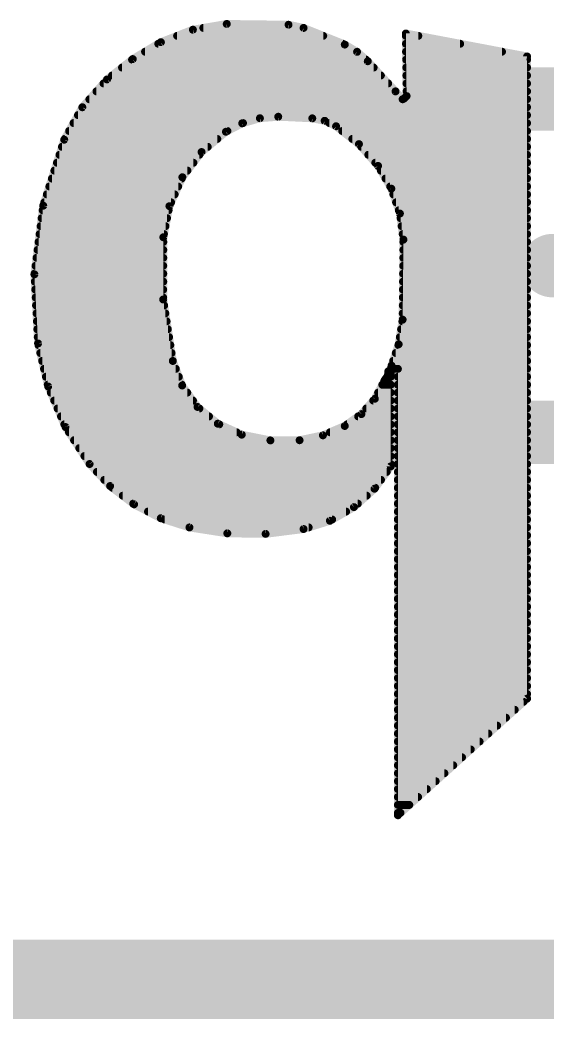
# Model space of a CAD drawing. Extents: x -0.1 to 38.2, y -26.7 to 20.4.
# Drawn here: x 25.929 to 27.618, y -0.127 to 3.073 of the extents above; entities that cross this region are included whole.
import ezdxf

# ---------------------------------------------------------------- set-up
doc = ezdxf.new("R2010")
doc.units = 0
for name, color, linetype in [('1', 12, 'CONTINUOUS'), ('16', 132, 'CONTINUOUS'), ('20', 53, 'CONTINUOUS'), ('21', 41, 'CONTINUOUS'), ('22', 40, 'CONTINUOUS')]:
    doc.layers.add(name, color=color, linetype=linetype)

msp = doc.modelspace()

# ---------------------------------------------------------------- linework, layer by layer
at = {"layer": '1', "const_width": 0.254}
msp.add_lwpolyline([(38.1, 0), (0, 0)], dxfattribs=at)
at = {"layer": '16', "const_width": 0.254}
msp.add_lwpolyline([(38.1, 0), (0, 0)], dxfattribs=at)
at = {"layer": '20', "const_width": 0.2032}
msp.add_lwpolyline([(0, 0), (38.1, 0)], dxfattribs=at)
at = {"layer": '21', "const_width": 0.2032}
for points in [[(27.4576, 2.8203), (27.2796, 2.6424)], [(27.8135, 2.8203), (27.4576, 2.8203)], [(27.2796, 2.6424), (27.2796, 1.9305)], [(27.9914, 2.2865), (27.6355, 2.2865)], [(27.2796, 1.9305), (27.4576, 1.7526)], [(27.4576, 1.7526), (27.8135, 1.7526)]]:
    msp.add_lwpolyline(points, dxfattribs=at)
at = {"layer": '21', "const_width": 0.1016}
for points in [[(27.4576, 2.8711, 1), (27.4576, 2.7695)], [(27.4935, 2.7844, 1), (27.4216, 2.8562)], [(27.3304, 2.6424, 1), (27.2288, 2.6424)], [(27.2437, 2.6783, 1), (27.3155, 2.6064)], [(27.6355, 2.3373, 1), (27.6355, 2.2357)], [(27.3155, 1.9665, 1), (27.2437, 1.8946)], [(27.2288, 1.9305, 1), (27.3304, 1.9305)], [(27.4576, 1.8034, 1), (27.4576, 1.7018)], [(27.4216, 1.7167, 1), (27.4935, 1.7885)]]:
    msp.add_lwpolyline(points, format="xyb", dxfattribs=at)
at = {"layer": '22', "const_width": 0.0254}
for points in [[(26.5913, 3.0607), (26.4828, 3.0423)], [(26.7894, 3.0582), (26.5913, 3.0607)], [(26.4828, 3.0423), (26.3804, 3.0023)], [(26.5163, 3.048), (26.8376, 3.048)], [(26.8376, 3.048), (26.7894, 3.0582)], [(26.9697, 2.9947), (26.8376, 3.048)], [(27.1653, 3.0302), (27.1678, 2.8296)], [(27.5539, 2.9566), (27.1653, 3.0302)], [(26.3804, 3.0023), (26.2902, 2.9482)], [(26.3719, 2.9972), (26.9635, 2.9972)], [(26.4323, 3.0226), (26.9006, 3.0226)], [(27.1654, 3.0226), (27.2054, 3.0226)], [(27.1657, 2.9972), (27.3395, 2.9972)], [(26.3295, 2.9718), (27.0084, 2.9718)], [(27.009, 2.9714), (26.9697, 2.9947)], [(27.0434, 2.9413), (27.009, 2.9714)], [(27.166, 2.9718), (27.4736, 2.9718)], [(26.2902, 2.9482), (26.2077, 2.8829)], [(26.2879, 2.9464), (27.0376, 2.9464)], [(27.1323, 2.8448), (27.0434, 2.9413)], [(27.1663, 2.9464), (27.5539, 2.9464)], [(27.5539, 0.8992), (27.5539, 2.9566)], [(26.2558, 2.921), (27.0621, 2.921)], [(27.1667, 2.921), (27.5539, 2.921)], [(26.2077, 2.8829), (26.1286, 2.7939)], [(26.1964, 2.8702), (27.1089, 2.8702)], [(26.2237, 2.8956), (27.0855, 2.8956)], [(27.167, 2.8956), (27.5539, 2.8956)], [(27.1673, 2.8702), (27.5539, 2.8702)], [(26.1738, 2.8448), (27.1323, 2.8448)], [(27.1551, 2.8194), (27.1323, 2.8448)], [(27.1676, 2.8448), (27.5539, 2.8448)], [(26.1512, 2.8194), (27.1551, 2.8194)], [(27.1602, 2.8219), (27.1551, 2.8194)], [(27.1551, 2.8194), (27.5539, 2.8194)], [(27.1678, 2.8296), (27.1602, 2.8219)], [(26.1286, 2.7939), (26.0706, 2.6899)], [(26.1287, 2.794), (27.5539, 2.794)], [(26.1003, 2.7432), (26.6435, 2.7432)], [(26.1145, 2.7686), (27.5539, 2.7686)], [(26.5887, 2.7153), (26.641, 2.7425)], [(26.641, 2.7425), (26.6977, 2.7588)], [(26.6977, 2.7588), (26.7564, 2.7635)], [(26.7564, 2.7635), (26.8656, 2.7584)], [(26.8656, 2.7584), (26.9053, 2.7505)], [(26.9053, 2.7505), (26.9418, 2.733)], [(26.9205, 2.7432), (27.5539, 2.7432)], [(26.0862, 2.7178), (26.5935, 2.7178)], [(26.5106, 2.6504), (26.5887, 2.7153)], [(26.9418, 2.733), (27.015, 2.6758)], [(26.9613, 2.7178), (27.5539, 2.7178)], [(26.0706, 2.6899), (26.0032, 2.4786)], [(26.072, 2.6924), (26.5611, 2.6924)], [(26.9938, 2.6924), (27.5539, 2.6924)], [(27.015, 2.6758), (27.0764, 2.606)], [(26.0633, 2.667), (26.5305, 2.667)], [(26.4492, 2.5696), (26.5106, 2.6504)], [(27.0228, 2.667), (27.5539, 2.667)], [(26.0471, 2.6162), (26.4846, 2.6162)], [(26.0552, 2.6416), (26.5039, 2.6416)], [(27.0451, 2.6416), (27.5539, 2.6416)], [(27.0674, 2.6162), (27.5539, 2.6162)], [(26.039, 2.5908), (26.4653, 2.5908)], [(27.0764, 2.606), (27.119, 2.5332)], [(27.0853, 2.5908), (27.5539, 2.5908)], [(26.0309, 2.5654), (26.4473, 2.5654)], [(26.4076, 2.477), (26.4492, 2.5696)], [(27.1001, 2.5654), (27.5539, 2.5654)], [(26.0228, 2.54), (26.4359, 2.54)], [(27.115, 2.54), (27.5539, 2.54)], [(27.119, 2.5332), (27.1464, 2.4534)], [(26.0066, 2.4892), (26.4131, 2.4892)], [(26.0147, 2.5146), (26.4245, 2.5146)], [(27.1254, 2.5146), (27.5539, 2.5146)], [(27.1341, 2.4892), (27.5539, 2.4892)], [(26.0032, 2.4786), (25.9749, 2.2586)], [(26.0013, 2.4638), (26.4051, 2.4638)], [(26.3881, 2.3774), (26.4076, 2.477)], [(27.1428, 2.4638), (27.5539, 2.4638)], [(27.1464, 2.4534), (27.1577, 2.3698)], [(25.998, 2.4384), (26.4001, 2.4384)], [(27.1485, 2.4384), (27.5539, 2.4384)], [(25.9948, 2.413), (26.3951, 2.413)], [(27.1519, 2.413), (27.5539, 2.413)], [(25.9882, 2.3622), (26.3881, 2.3622)], [(25.9915, 2.3876), (26.3901, 2.3876)], [(26.3878, 2.1781), (26.3881, 2.3774)], [(27.1577, 2.3698), (27.1551, 2.1133)], [(27.1553, 2.3876), (27.5539, 2.3876)], [(27.1576, 2.3622), (27.5539, 2.3622)], [(25.985, 2.3368), (26.388, 2.3368)], [(27.1574, 2.3368), (27.5539, 2.3368)], [(25.9817, 2.3114), (26.388, 2.3114)], [(27.1571, 2.3114), (27.5539, 2.3114)], [(25.9752, 2.2606), (26.3879, 2.2606)], [(25.9784, 2.286), (26.3879, 2.286)], [(27.1566, 2.2606), (27.5539, 2.2606)], [(27.1569, 2.286), (27.5539, 2.286)], [(25.9749, 2.2586), (25.9867, 2.0371)], [(25.9762, 2.2352), (26.3879, 2.2352)], [(27.1563, 2.2352), (27.5539, 2.2352)], [(25.9775, 2.2098), (26.3878, 2.2098)], [(27.1561, 2.2098), (27.5539, 2.2098)], [(25.9789, 2.1844), (26.3878, 2.1844)], [(26.4185, 1.9812), (26.3878, 2.1781)], [(27.1558, 2.1844), (27.5539, 2.1844)], [(25.9802, 2.159), (26.3908, 2.159)], [(25.9816, 2.1336), (26.3947, 2.1336)], [(27.1553, 2.1336), (27.5539, 2.1336)], [(27.1556, 2.159), (27.5539, 2.159)], [(25.9829, 2.1082), (26.3987, 2.1082)], [(27.1551, 2.1133), (27.1424, 2.0345)], [(27.1543, 2.1082), (27.5539, 2.1082)], [(25.9843, 2.0828), (26.4026, 2.0828)], [(27.1502, 2.0828), (27.5539, 2.0828)], [(25.9856, 2.0574), (26.4066, 2.0574)], [(25.9867, 2.0371), (26.019, 1.8995)], [(27.1461, 2.0574), (27.5539, 2.0574)], [(25.9879, 2.032), (26.4106, 2.032)], [(25.9939, 2.0066), (26.4145, 2.0066)], [(27.1424, 2.0345), (27.1196, 1.966)], [(27.1331, 2.0066), (27.5539, 2.0066)], [(27.1416, 2.032), (27.5539, 2.032)], [(25.9998, 1.9812), (26.4185, 1.9812)], [(26.4485, 1.9023), (26.4185, 1.9812)], [(27.1247, 1.9812), (27.5539, 1.9812)], [(26.0058, 1.9558), (26.4281, 1.9558)], [(27.1094, 1.9431), (27.1074, 1.9334)], [(27.117, 1.9406), (27.1094, 1.9482)], [(27.1094, 1.9482), (27.1094, 1.9431)], [(27.117, 1.6434), (27.117, 1.9406)], [(27.1196, 1.966), (27.1191, 1.9623)], [(27.1191, 1.9623), (27.1205, 1.9588)], [(27.1205, 1.9588), (27.1235, 1.9564)], [(27.1235, 1.9564), (27.1272, 1.9558)], [(27.1272, 1.9558), (27.1399, 1.9558)], [(27.1272, 1.9558), (27.5539, 1.9558)], [(27.1399, 1.9558), (27.1399, 0.5258)], [(26.0117, 1.9304), (26.4378, 1.9304)], [(27.0967, 1.9177), (27.066, 1.86)], [(27.1018, 1.9253), (27.0967, 1.9177)], [(27.1074, 1.9334), (27.1018, 1.9253)], [(27.1053, 1.9304), (27.117, 1.9304)], [(27.1399, 1.9304), (27.5539, 1.9304)], [(26.0177, 1.905), (26.4474, 1.905)], [(26.019, 1.8995), (26.0746, 1.7694)], [(26.0275, 1.8796), (26.4648, 1.8796)], [(26.4976, 1.8338), (26.4485, 1.9023)], [(27.0765, 1.8796), (27.117, 1.8796)], [(27.09, 1.905), (27.117, 1.905)], [(27.1399, 1.905), (27.5539, 1.905)], [(27.1399, 1.8796), (27.5539, 1.8796)], [(26.0384, 1.8542), (26.483, 1.8542)], [(27.066, 1.86), (27.0229, 1.8108)], [(27.061, 1.8542), (27.117, 1.8542)], [(27.1399, 1.8542), (27.5539, 1.8542)], [(26.0492, 1.8288), (26.5037, 1.8288)], [(26.5628, 1.7801), (26.4976, 1.8338)], [(27.0387, 1.8288), (27.117, 1.8288)], [(27.1399, 1.8288), (27.5539, 1.8288)], [(26.0601, 1.8034), (26.5345, 1.8034)], [(26.6395, 1.745), (26.5628, 1.7801)], [(27.0229, 1.8108), (26.9697, 1.7729)], [(27.0125, 1.8034), (27.117, 1.8034)], [(27.1399, 1.8034), (27.5539, 1.8034)], [(26.0709, 1.778), (26.5674, 1.778)], [(26.0746, 1.7694), (26.1518, 1.651)], [(26.0856, 1.7526), (26.6229, 1.7526)], [(26.9697, 1.7729), (26.8996, 1.7429)], [(26.9223, 1.7526), (27.117, 1.7526)], [(26.9769, 1.778), (27.117, 1.778)], [(27.1399, 1.778), (27.5539, 1.778)], [(27.1399, 1.7526), (27.5539, 1.7526)], [(26.1021, 1.7272), (26.7283, 1.7272)], [(26.7313, 1.7266), (26.6395, 1.745)], [(26.8249, 1.7272), (26.7313, 1.7266)], [(26.8996, 1.7429), (26.8249, 1.7272)], [(26.8249, 1.7272), (27.117, 1.7272)], [(27.1399, 1.7272), (27.5539, 1.7272)], [(26.1187, 1.7018), (27.117, 1.7018)], [(27.1399, 1.7018), (27.5539, 1.7018)], [(26.1352, 1.6764), (27.117, 1.6764)], [(27.1399, 1.6764), (27.5539, 1.6764)], [(26.1518, 1.651), (26.2176, 1.5803)], [(26.1518, 1.651), (27.117, 1.651)], [(26.1754, 1.6256), (27.1041, 1.6256)], [(27.065, 1.5718), (27.117, 1.6434)], [(27.1399, 1.651), (27.5539, 1.651)], [(27.1399, 1.6256), (27.5539, 1.6256)], [(26.1991, 1.6002), (27.0856, 1.6002)], [(27.1399, 1.6002), (27.5539, 1.6002)], [(26.2176, 1.5803), (26.2944, 1.5219)], [(26.2249, 1.5748), (27.0672, 1.5748)], [(26.999, 1.5128), (27.065, 1.5718)], [(27.1399, 1.5748), (27.5539, 1.5748)], [(26.2582, 1.5494), (27.0399, 1.5494)], [(26.2916, 1.524), (27.0115, 1.524)], [(27.1399, 1.5494), (27.5539, 1.5494)], [(27.1399, 1.524), (27.5539, 1.524)], [(26.2944, 1.5219), (26.38, 1.4773)], [(26.339, 1.4986), (26.9739, 1.4986)], [(26.9221, 1.4691), (26.999, 1.5128)], [(27.1399, 1.4986), (27.5539, 1.4986)], [(26.38, 1.4773), (26.4719, 1.4478)], [(26.3926, 1.4732), (26.9292, 1.4732)], [(26.8376, 1.4427), (26.9221, 1.4691)], [(27.1399, 1.4732), (27.5539, 1.4732)], [(26.4719, 1.4478), (26.5932, 1.4289)], [(26.4719, 1.4478), (26.8539, 1.4478)], [(26.5932, 1.4289), (26.7159, 1.4272)], [(26.7159, 1.4272), (26.8376, 1.4427)], [(27.1399, 1.4478), (27.5539, 1.4478)], [(27.1399, 1.4224), (27.5539, 1.4224)], [(27.1399, 1.397), (27.5539, 1.397)], [(27.1399, 1.3716), (27.5539, 1.3716)], [(27.1399, 1.3462), (27.5539, 1.3462)], [(27.1399, 1.3208), (27.5539, 1.3208)], [(27.1399, 1.2954), (27.5539, 1.2954)], [(27.1399, 1.27), (27.5539, 1.27)], [(27.1399, 1.2446), (27.5539, 1.2446)], [(27.1399, 1.2192), (27.5539, 1.2192)], [(27.1399, 1.1938), (27.5539, 1.1938)], [(27.1399, 1.1684), (27.5539, 1.1684)], [(27.1399, 1.143), (27.5539, 1.143)], [(27.1399, 1.1176), (27.5539, 1.1176)], [(27.1399, 1.0922), (27.5539, 1.0922)], [(27.1399, 1.0668), (27.5539, 1.0668)], [(27.1399, 1.0414), (27.5539, 1.0414)], [(27.1399, 1.016), (27.5539, 1.016)], [(27.1399, 0.9906), (27.5539, 0.9906)], [(27.1399, 0.9652), (27.5539, 0.9652)], [(27.1399, 0.9398), (27.5539, 0.9398)], [(27.1399, 0.9144), (27.5539, 0.9144)], [(27.1399, 0.5258), (27.5539, 0.8992)], [(27.1399, 0.889), (27.5426, 0.889)], [(27.1399, 0.8636), (27.5144, 0.8636)], [(27.1399, 0.8382), (27.4863, 0.8382)], [(27.1399, 0.8128), (27.4581, 0.8128)], [(27.1399, 0.7874), (27.4299, 0.7874)], [(27.1399, 0.762), (27.4018, 0.762)], [(27.1399, 0.7366), (27.3736, 0.7366)], [(27.1399, 0.7112), (27.3455, 0.7112)], [(27.1399, 0.6858), (27.3173, 0.6858)], [(27.1399, 0.6604), (27.2891, 0.6604)], [(27.1399, 0.635), (27.261, 0.635)], [(27.1399, 0.6096), (27.2328, 0.6096)], [(27.1399, 0.5842), (27.2046, 0.5842)], [(27.1399, 0.5588), (27.1765, 0.5588)], [(27.1399, 0.5334), (27.1483, 0.5334)]]:
    msp.add_lwpolyline(points, dxfattribs=at)
at = {"layer": '22', "const_width": 0.0127}
for points in [[(26.5914, 3.067, 1), (26.5912, 3.0544)], [(26.5924, 3.0544, 1), (26.5902, 3.067)], [(26.4818, 3.0486, 1), (26.4839, 3.0361)], [(26.4852, 3.0364, 1), (26.4805, 3.0483)], [(26.5163, 3.0543, 1), (26.5163, 3.0417)], [(26.7907, 3.0644, 1), (26.7881, 3.052)], [(26.7893, 3.0519, 1), (26.7895, 3.0645)], [(26.84, 3.0539, 1), (26.8352, 3.0421)], [(26.8363, 3.0418, 1), (26.8389, 3.0542)], [(26.8376, 3.0417, 1), (26.8376, 3.0543)], [(27.1716, 3.0303, 1), (27.159, 3.0301)], [(27.1665, 3.0364, 1), (27.1641, 3.024)], [(26.3719, 3.0036, 1), (26.3719, 2.9909)], [(26.3781, 3.0082, 1), (26.3827, 2.9964)], [(26.3837, 2.9969, 1), (26.3771, 3.0077)], [(26.4323, 3.029, 1), (26.4323, 3.0163)], [(26.9006, 3.0163, 1), (26.9006, 3.029)], [(26.9635, 2.9909, 1), (26.9635, 3.0036)], [(27.1654, 3.029, 1), (27.1654, 3.0163)], [(27.1657, 3.0036, 1), (27.1657, 2.9909)], [(27.2054, 3.0163, 1), (27.2054, 3.029)], [(27.3395, 2.9909, 1), (27.3395, 3.0036)], [(26.3295, 2.9781, 1), (26.3295, 2.9655)], [(26.9729, 3.0002, 1), (26.9665, 2.9892)], [(26.9673, 2.9888, 1), (26.9721, 3.0006)], [(27.0132, 2.9762, 1), (27.0049, 2.9667)], [(27.0058, 2.966, 1), (27.0123, 2.9769)], [(27.0084, 2.9655, 1), (27.0084, 2.9781)], [(27.166, 2.9781, 1), (27.166, 2.9655)], [(27.4736, 2.9655, 1), (27.4736, 2.9781)], [(26.2879, 2.9527, 1), (26.2879, 2.9401)], [(26.2869, 2.9537, 1), (26.2934, 2.9428)], [(26.2941, 2.9432, 1), (26.2862, 2.9532)], [(27.0481, 2.9456, 1), (27.0387, 2.937)], [(27.0376, 2.9401, 1), (27.0376, 2.9527)], [(27.0392, 2.9365, 1), (27.0476, 2.9461)], [(27.1663, 2.9527, 1), (27.1663, 2.9401)], [(27.5603, 2.9566, 1), (27.5476, 2.9566)], [(27.5527, 2.9504, 1), (27.5551, 2.9628)], [(27.5539, 2.9401, 1), (27.5539, 2.9527)], [(26.2558, 2.9274, 1), (26.2558, 2.9147)], [(27.0621, 2.9147, 1), (27.0621, 2.9274)], [(27.1667, 2.9274, 1), (27.1667, 2.9147)], [(27.5539, 2.9147, 1), (27.5539, 2.9274)], [(26.1964, 2.8765, 1), (26.1964, 2.8639)], [(26.2038, 2.8879, 1), (26.2116, 2.8779)], [(26.2124, 2.8787, 1), (26.203, 2.8871)], [(26.2237, 2.9019, 1), (26.2237, 2.8893)], [(27.0855, 2.8893, 1), (27.0855, 2.9019)], [(27.1089, 2.8639, 1), (27.1089, 2.8765)], [(27.167, 2.9019, 1), (27.167, 2.8893)], [(27.1673, 2.8765, 1), (27.1673, 2.8639)], [(27.5539, 2.8893, 1), (27.5539, 2.9019)], [(27.5539, 2.8639, 1), (27.5539, 2.8765)], [(26.1738, 2.8512, 1), (26.1738, 2.8385)], [(27.137, 2.849, 1), (27.1276, 2.8406)], [(27.1276, 2.8405, 1), (27.137, 2.8491)], [(27.1323, 2.8385, 1), (27.1323, 2.8512)], [(27.1676, 2.8512, 1), (27.1676, 2.8385)], [(27.5539, 2.8385, 1), (27.5539, 2.8512)], [(26.1512, 2.8258, 1), (26.1512, 2.8131)], [(27.1551, 2.8258, 1), (27.1551, 2.8131)], [(27.1523, 2.8251, 1), (27.1579, 2.8137)], [(27.1504, 2.8152, 1), (27.1598, 2.8236)], [(27.1557, 2.8264, 1), (27.1647, 2.8174)], [(27.1551, 2.8131, 1), (27.1551, 2.8258)], [(27.163, 2.8162, 1), (27.1574, 2.8276)], [(27.1615, 2.8295, 1), (27.1741, 2.8297)], [(27.1723, 2.8251, 1), (27.1633, 2.8341)], [(27.5539, 2.8131, 1), (27.5539, 2.8258)], [(26.1238, 2.7981, 1), (26.1333, 2.7897)], [(26.1287, 2.8003, 1), (26.1287, 2.7877)], [(26.1341, 2.7908, 1), (26.123, 2.797)], [(27.5539, 2.7877, 1), (27.5539, 2.8003)], [(26.1003, 2.7496, 1), (26.1003, 2.7369)], [(26.1145, 2.775, 1), (26.1145, 2.7623)], [(26.6392, 2.7486, 1), (26.6428, 2.7364)], [(26.6439, 2.7368, 1), (26.6381, 2.7481)], [(26.6435, 2.7369, 1), (26.6435, 2.7496)], [(26.6971, 2.7651, 1), (26.6982, 2.7524)], [(26.6994, 2.7527, 1), (26.6959, 2.7649)], [(26.7567, 2.7698, 1), (26.7561, 2.7572)], [(26.7569, 2.7572, 1), (26.7559, 2.7698)], [(26.8668, 2.7646, 1), (26.8644, 2.7522)], [(26.8653, 2.7521, 1), (26.8659, 2.7647)], [(26.908, 2.7562, 1), (26.9025, 2.7447)], [(26.904, 2.7442, 1), (26.9065, 2.7567)], [(26.9205, 2.7496, 1), (26.9205, 2.7369)], [(27.5539, 2.7623, 1), (27.5539, 2.775)], [(27.5539, 2.7369, 1), (27.5539, 2.7496)], [(26.0862, 2.7241, 1), (26.0862, 2.7115)], [(26.5858, 2.7209, 1), (26.5916, 2.7097)], [(26.5928, 2.7104, 1), (26.5846, 2.7202)], [(26.5935, 2.7115, 1), (26.5935, 2.7241)], [(26.9457, 2.738, 1), (26.9379, 2.728)], [(26.9391, 2.7273, 1), (26.9445, 2.7387)], [(26.9613, 2.7241, 1), (26.9613, 2.7115)], [(27.5539, 2.7115, 1), (27.5539, 2.7241)], [(26.0651, 2.693, 1), (26.0761, 2.6868)], [(26.0766, 2.688, 1), (26.0646, 2.6918)], [(26.072, 2.6987, 1), (26.072, 2.6861)], [(26.5611, 2.6861, 1), (26.5611, 2.6987)], [(26.9938, 2.6987, 1), (26.9938, 2.6861)], [(27.0198, 2.68, 1), (27.0103, 2.6716)], [(27.5539, 2.6861, 1), (27.5539, 2.6987)], [(26.0633, 2.6734, 1), (26.0633, 2.6607)], [(26.5066, 2.6553, 1), (26.5147, 2.6456)], [(26.5157, 2.6466, 1), (26.5056, 2.6543)], [(26.5305, 2.6607, 1), (26.5305, 2.6734)], [(27.0111, 2.6708, 1), (27.019, 2.6808)], [(27.0228, 2.6734, 1), (27.0228, 2.6607)], [(27.5539, 2.6607, 1), (27.5539, 2.6734)], [(26.0471, 2.6225, 1), (26.0471, 2.6099)], [(26.0552, 2.6479, 1), (26.0552, 2.6353)], [(26.4846, 2.6099, 1), (26.4846, 2.6225)], [(26.5039, 2.6353, 1), (26.5039, 2.6479)], [(27.0451, 2.6479, 1), (27.0451, 2.6353)], [(27.0674, 2.6225, 1), (27.0674, 2.6099)], [(27.5539, 2.6353, 1), (27.5539, 2.6479)], [(27.5539, 2.6099, 1), (27.5539, 2.6225)], [(26.039, 2.5972, 1), (26.039, 2.5845)], [(26.4653, 2.5845, 1), (26.4653, 2.5972)], [(27.0819, 2.6092, 1), (27.0709, 2.6028)], [(27.0716, 2.6018, 1), (27.0812, 2.6102)], [(27.0853, 2.5972, 1), (27.0853, 2.5845)], [(27.5539, 2.5845, 1), (27.5539, 2.5972)], [(26.0309, 2.5717, 1), (26.0309, 2.5591)], [(26.4441, 2.5735, 1), (26.4543, 2.5658)], [(26.455, 2.567, 1), (26.4434, 2.5722)], [(26.4473, 2.5591, 1), (26.4473, 2.5717)], [(27.1001, 2.5717, 1), (27.1001, 2.5591)], [(27.5539, 2.5591, 1), (27.5539, 2.5717)], [(26.0228, 2.5463, 1), (26.0228, 2.5337)], [(26.4359, 2.5337, 1), (26.4359, 2.5463)], [(27.115, 2.5463, 1), (27.115, 2.5337)], [(27.125, 2.5352, 1), (27.113, 2.5311)], [(27.1135, 2.53, 1), (27.1245, 2.5364)], [(27.5539, 2.5337, 1), (27.5539, 2.5463)], [(26.0066, 2.4956, 1), (26.0066, 2.4829)], [(26.0147, 2.521, 1), (26.0147, 2.5083)], [(26.4131, 2.4829, 1), (26.4131, 2.4956)], [(26.4245, 2.5083, 1), (26.4245, 2.521)], [(27.1254, 2.521, 1), (27.1254, 2.5083)], [(27.1341, 2.4956, 1), (27.1341, 2.4829)], [(27.5539, 2.5083, 1), (27.5539, 2.521)], [(27.5539, 2.4829, 1), (27.5539, 2.4956)], [(26.0013, 2.4701, 1), (26.0013, 2.4575)], [(26.0095, 2.4778, 1), (25.9969, 2.4794)], [(25.9971, 2.4805, 1), (26.0092, 2.4767)], [(26.4139, 2.4758, 1), (26.4014, 2.4782)], [(26.4019, 2.4796, 1), (26.4134, 2.4744)], [(26.4051, 2.4575, 1), (26.4051, 2.4701)], [(27.1428, 2.4701, 1), (27.1428, 2.4575)], [(27.1527, 2.4543, 1), (27.1401, 2.4526)], [(27.5539, 2.4575, 1), (27.5539, 2.4701)], [(25.998, 2.4447, 1), (25.998, 2.4321)], [(26.4001, 2.4321, 1), (26.4001, 2.4447)], [(27.1404, 2.4513, 1), (27.1524, 2.4555)], [(27.1485, 2.4447, 1), (27.1485, 2.4321)], [(27.5539, 2.4321, 1), (27.5539, 2.4447)], [(25.9948, 2.4194, 1), (25.9948, 2.4067)], [(26.3951, 2.4067, 1), (26.3951, 2.4194)], [(27.1519, 2.4194, 1), (27.1519, 2.4067)], [(27.5539, 2.4067, 1), (27.5539, 2.4194)], [(25.9882, 2.3685, 1), (25.9882, 2.3559)], [(25.9915, 2.3939, 1), (25.9915, 2.3813)], [(26.3944, 2.3774, 1), (26.3818, 2.3774)], [(26.3819, 2.3786, 1), (26.3943, 2.3762)], [(26.3881, 2.3559, 1), (26.3881, 2.3685)], [(26.3901, 2.3813, 1), (26.3901, 2.3939)], [(27.1553, 2.3939, 1), (27.1553, 2.3813)], [(27.1576, 2.3685, 1), (27.1576, 2.3559)], [(27.164, 2.3697, 1), (27.1514, 2.3699)], [(27.1514, 2.369, 1), (27.164, 2.3706)], [(27.5539, 2.3813, 1), (27.5539, 2.3939)], [(27.5539, 2.3559, 1), (27.5539, 2.3685)], [(25.985, 2.3432, 1), (25.985, 2.3305)], [(26.388, 2.3305, 1), (26.388, 2.3432)], [(27.1574, 2.3432, 1), (27.1574, 2.3305)], [(27.5539, 2.3305, 1), (27.5539, 2.3432)], [(25.9817, 2.3177, 1), (25.9817, 2.3051)], [(26.388, 2.3051, 1), (26.388, 2.3177)], [(27.1571, 2.3177, 1), (27.1571, 2.3051)], [(27.5539, 2.3051, 1), (27.5539, 2.3177)], [(25.9752, 2.267, 1), (25.9752, 2.2543)], [(25.9784, 2.2923, 1), (25.9784, 2.2797)], [(26.3879, 2.2797, 1), (26.3879, 2.2923)], [(26.3879, 2.2543, 1), (26.3879, 2.267)], [(27.1566, 2.267, 1), (27.1566, 2.2543)], [(27.1569, 2.2923, 1), (27.1569, 2.2797)], [(27.5539, 2.2797, 1), (27.5539, 2.2923)], [(27.5539, 2.2543, 1), (27.5539, 2.267)], [(25.9813, 2.2589, 1), (25.9686, 2.2583)], [(25.9686, 2.2594, 1), (25.9812, 2.2578)], [(25.9762, 2.2416, 1), (25.9762, 2.2289)], [(26.3879, 2.2289, 1), (26.3879, 2.2416)], [(27.1563, 2.2416, 1), (27.1563, 2.2289)], [(27.5539, 2.2289, 1), (27.5539, 2.2416)], [(25.9775, 2.2161, 1), (25.9775, 2.2035)], [(26.3878, 2.2035, 1), (26.3878, 2.2161)], [(27.1561, 2.2161, 1), (27.1561, 2.2035)], [(27.5539, 2.2035, 1), (27.5539, 2.2161)], [(25.9789, 2.1907, 1), (25.9789, 2.1781)], [(26.3814, 2.1781, 1), (26.3941, 2.1781)], [(26.394, 2.1791, 1), (26.3815, 2.1771)], [(26.3878, 2.1781, 1), (26.3878, 2.1907)], [(27.1558, 2.1907, 1), (27.1558, 2.1781)], [(27.5539, 2.1781, 1), (27.5539, 2.1907)], [(25.9802, 2.1654, 1), (25.9802, 2.1527)], [(25.9816, 2.1399, 1), (25.9816, 2.1273)], [(26.3908, 2.1527, 1), (26.3908, 2.1654)], [(26.3947, 2.1273, 1), (26.3947, 2.1399)], [(27.1553, 2.1399, 1), (27.1553, 2.1273)], [(27.1556, 2.1654, 1), (27.1556, 2.1527)], [(27.5539, 2.1527, 1), (27.5539, 2.1654)], [(27.5539, 2.1273, 1), (27.5539, 2.1399)], [(25.9829, 2.1145, 1), (25.9829, 2.1019)], [(26.3987, 2.1019, 1), (26.3987, 2.1145)], [(27.1543, 2.1145, 1), (27.1543, 2.1019)], [(27.1488, 2.1134, 1), (27.1614, 2.1132)], [(27.1614, 2.1123, 1), (27.1488, 2.1143)], [(27.5539, 2.1019, 1), (27.5539, 2.1145)], [(25.9843, 2.0892, 1), (25.9843, 2.0765)], [(26.4026, 2.0765, 1), (26.4026, 2.0892)], [(27.1502, 2.0892, 1), (27.1502, 2.0765)], [(27.5539, 2.0765, 1), (27.5539, 2.0892)], [(25.9856, 2.0637, 1), (25.9856, 2.0511)], [(25.9929, 2.0386, 1), (25.9805, 2.0356)], [(26.4066, 2.0511, 1), (26.4066, 2.0637)], [(27.1461, 2.0637, 1), (27.1461, 2.0511)], [(27.5539, 2.0511, 1), (27.5539, 2.0637)], [(25.9804, 2.0368, 1), (25.993, 2.0374)], [(25.9879, 2.0383, 1), (25.9879, 2.0257)], [(25.9939, 2.013, 1), (25.9939, 2.0003)], [(26.4106, 2.0257, 1), (26.4106, 2.0383)], [(26.4145, 2.0003, 1), (26.4145, 2.013)], [(27.1331, 2.013, 1), (27.1331, 2.0003)], [(27.1416, 2.0383, 1), (27.1416, 2.0257)], [(27.1361, 2.0355, 1), (27.1487, 2.0335)], [(27.1484, 2.0325, 1), (27.1364, 2.0365)], [(27.5539, 2.0257, 1), (27.5539, 2.0383)], [(27.5539, 2.0003, 1), (27.5539, 2.013)], [(25.9998, 1.9876, 1), (25.9998, 1.9748)], [(26.4244, 1.9835, 1), (26.4126, 1.9789)], [(26.4122, 1.9802, 1), (26.4248, 1.9822)], [(26.4185, 1.9748, 1), (26.4185, 1.9876)], [(27.1247, 1.9876, 1), (27.1247, 1.9748)], [(27.5539, 1.9748, 1), (27.5539, 1.9876)], [(26.0058, 1.9622, 1), (26.0058, 1.9494)], [(26.4281, 1.9494, 1), (26.4281, 1.9622)], [(27.1139, 1.9527, 1), (27.1049, 1.9437)], [(27.1158, 1.9482, 1), (27.103, 1.9482)], [(27.1156, 1.9418, 1), (27.1032, 1.9444)], [(27.1234, 1.9406, 1), (27.1106, 1.9406)], [(27.125, 1.9646, 1), (27.1132, 1.9599)], [(27.1128, 1.9631, 1), (27.1254, 1.9614)], [(27.1259, 1.9652, 1), (27.1133, 1.9668)], [(27.1136, 1.968, 1), (27.1256, 1.964)], [(27.1245, 1.9637, 1), (27.1166, 1.9538)], [(27.1146, 1.9564, 1), (27.1264, 1.9611)], [(27.1245, 1.9627, 1), (27.1225, 1.9501)], [(27.1195, 1.9514, 1), (27.1274, 1.9614)], [(27.1272, 1.9622, 1), (27.1272, 1.9494)], [(27.1272, 1.9622, 1), (27.1272, 1.9494)], [(27.1262, 1.9495, 1), (27.1282, 1.9621)], [(27.1463, 1.9558, 1), (27.1335, 1.9558)], [(27.1399, 1.9494, 1), (27.1399, 1.9622)], [(27.5539, 1.9494, 1), (27.5539, 1.9622)], [(26.0117, 1.9368, 1), (26.0117, 1.9241)], [(26.4378, 1.9241, 1), (26.4378, 1.9368)], [(27.0914, 1.9212, 1), (27.102, 1.9142)], [(27.1023, 1.9147, 1), (27.0911, 1.9207)], [(27.0966, 1.9289, 1), (27.107, 1.9217)], [(27.1071, 1.9218, 1), (27.0965, 1.9288)], [(27.1053, 1.9368, 1), (27.1053, 1.9241)], [(27.1012, 1.9347, 1), (27.1136, 1.9322)], [(27.1126, 1.9298, 1), (27.1022, 1.937)], [(27.103, 1.9431, 1), (27.1158, 1.9431)], [(27.1125, 1.9361, 1), (27.1215, 1.9451)], [(27.117, 1.9241, 1), (27.117, 1.9368)], [(27.1399, 1.9368, 1), (27.1399, 1.9241)], [(27.5539, 1.9241, 1), (27.5539, 1.9368)], [(26.0177, 1.9114, 1), (26.0177, 1.8986)], [(26.0248, 1.9019, 1), (26.0132, 1.897)], [(26.0128, 1.898, 1), (26.0252, 1.9009)], [(26.0275, 1.886, 1), (26.0275, 1.8733)], [(26.4536, 1.906, 1), (26.4433, 1.8986)], [(26.4425, 1.9001, 1), (26.4544, 1.9046)], [(26.4474, 1.8986, 1), (26.4474, 1.9114)], [(26.4648, 1.8733, 1), (26.4648, 1.886)], [(27.0765, 1.886, 1), (27.0765, 1.8733)], [(27.09, 1.9114, 1), (27.09, 1.8986)], [(27.117, 1.8986, 1), (27.117, 1.9114)], [(27.117, 1.8733, 1), (27.117, 1.886)], [(27.1399, 1.9114, 1), (27.1399, 1.8986)], [(27.1399, 1.886, 1), (27.1399, 1.8733)], [(27.5539, 1.8986, 1), (27.5539, 1.9114)], [(27.5539, 1.8733, 1), (27.5539, 1.886)], [(26.0384, 1.8606, 1), (26.0384, 1.8478)], [(26.483, 1.8478, 1), (26.483, 1.8606)], [(27.061, 1.8606, 1), (27.061, 1.8478)], [(27.0604, 1.863, 1), (27.0716, 1.857)], [(27.0708, 1.8558, 1), (27.0613, 1.8642)], [(27.117, 1.8478, 1), (27.117, 1.8606)], [(27.1399, 1.8606, 1), (27.1399, 1.8478)], [(27.5539, 1.8478, 1), (27.5539, 1.8606)], [(26.0492, 1.8352, 1), (26.0492, 1.8224)], [(26.5017, 1.8387, 1), (26.4936, 1.8289)], [(26.4925, 1.8301, 1), (26.5028, 1.8375)], [(26.5037, 1.8224, 1), (26.5037, 1.8352)], [(27.0387, 1.8352, 1), (27.0387, 1.8224)], [(27.117, 1.8224, 1), (27.117, 1.8352)], [(27.1399, 1.8352, 1), (27.1399, 1.8224)], [(27.5539, 1.8224, 1), (27.5539, 1.8352)], [(26.0601, 1.8098, 1), (26.0601, 1.7971)], [(26.5345, 1.7971, 1), (26.5345, 1.8098)], [(26.5654, 1.7859, 1), (26.5601, 1.7743)], [(27.0125, 1.8098, 1), (27.0125, 1.7971)], [(27.0182, 1.815, 1), (27.0277, 1.8067)], [(27.0266, 1.8057, 1), (27.0192, 1.816)], [(27.117, 1.7971, 1), (27.117, 1.8098)], [(27.1399, 1.8098, 1), (27.1399, 1.7971)], [(27.5539, 1.7971, 1), (27.5539, 1.8098)], [(26.0709, 1.7844, 1), (26.0709, 1.7716)], [(26.0799, 1.7729, 1), (26.0693, 1.766)], [(26.0688, 1.767, 1), (26.0804, 1.7719)], [(26.0856, 1.759, 1), (26.0856, 1.7463)], [(26.5587, 1.7752, 1), (26.5668, 1.785)], [(26.5674, 1.7716, 1), (26.5674, 1.7844)], [(26.6229, 1.7463, 1), (26.6229, 1.759)], [(26.9223, 1.759, 1), (26.9223, 1.7463)], [(26.966, 1.7781, 1), (26.9734, 1.7677)], [(26.9722, 1.7671, 1), (26.9672, 1.7787)], [(26.9769, 1.7844, 1), (26.9769, 1.7716)], [(27.117, 1.7716, 1), (27.117, 1.7844)], [(27.117, 1.7463, 1), (27.117, 1.759)], [(27.1399, 1.7844, 1), (27.1399, 1.7716)], [(27.1399, 1.759, 1), (27.1399, 1.7463)], [(27.5539, 1.7716, 1), (27.5539, 1.7844)], [(27.5539, 1.7463, 1), (27.5539, 1.759)], [(26.1021, 1.7336, 1), (26.1021, 1.7208)], [(26.6407, 1.7512, 1), (26.6383, 1.7388)], [(26.6369, 1.7392, 1), (26.6421, 1.7508)], [(26.7312, 1.733, 1), (26.7313, 1.7203)], [(26.7283, 1.7208, 1), (26.7283, 1.7336)], [(26.73, 1.7204, 1), (26.7325, 1.7328)], [(26.8249, 1.7336, 1), (26.8249, 1.7208)], [(26.8236, 1.7334, 1), (26.8262, 1.721)], [(26.8249, 1.7209, 1), (26.8249, 1.7335)], [(26.8971, 1.7487, 1), (26.9021, 1.737)], [(26.9009, 1.7367, 1), (26.8983, 1.7491)], [(27.117, 1.7208, 1), (27.117, 1.7336)], [(27.1399, 1.7336, 1), (27.1399, 1.7208)], [(27.5539, 1.7208, 1), (27.5539, 1.7336)], [(26.1187, 1.7082, 1), (26.1187, 1.6954)], [(27.117, 1.6954, 1), (27.117, 1.7082)], [(27.1399, 1.7082, 1), (27.1399, 1.6954)], [(27.5539, 1.6954, 1), (27.5539, 1.7082)], [(26.1352, 1.6828, 1), (26.1352, 1.6701)], [(27.117, 1.6701, 1), (27.117, 1.6828)], [(27.1399, 1.6828, 1), (27.1399, 1.6701)], [(27.5539, 1.6701, 1), (27.5539, 1.6828)], [(26.1518, 1.6574, 1), (26.1518, 1.6446)], [(26.1564, 1.6553, 1), (26.1472, 1.6467)], [(26.1465, 1.6475, 1), (26.1571, 1.6545)], [(26.1754, 1.632, 1), (26.1754, 1.6193)], [(27.1041, 1.6193, 1), (27.1041, 1.632)], [(27.1106, 1.6434, 1), (27.1234, 1.6434)], [(27.1221, 1.6397, 1), (27.1119, 1.6471)], [(27.117, 1.6446, 1), (27.117, 1.6574)], [(27.1399, 1.6574, 1), (27.1399, 1.6446)], [(27.1399, 1.632, 1), (27.1399, 1.6193)], [(27.5539, 1.6446, 1), (27.5539, 1.6574)], [(27.5539, 1.6193, 1), (27.5539, 1.632)], [(26.1991, 1.6066, 1), (26.1991, 1.5938)], [(27.0856, 1.5938, 1), (27.0856, 1.6066)], [(27.1399, 1.6066, 1), (27.1399, 1.5938)], [(27.5539, 1.5938, 1), (27.5539, 1.6066)], [(26.2214, 1.5854, 1), (26.2137, 1.5753)], [(26.2129, 1.576, 1), (26.2222, 1.5847)], [(26.2249, 1.5812, 1), (26.2249, 1.5684)], [(27.0598, 1.5755, 1), (27.0701, 1.5681)], [(27.0692, 1.5671, 1), (27.0607, 1.5765)], [(27.0672, 1.5684, 1), (27.0672, 1.5812)], [(27.1399, 1.5812, 1), (27.1399, 1.5684)], [(27.5539, 1.5684, 1), (27.5539, 1.5812)], [(26.2582, 1.5558, 1), (26.2582, 1.5431)], [(26.2916, 1.5304, 1), (26.2916, 1.5176)], [(27.0115, 1.5176, 1), (27.0115, 1.5304)], [(27.0399, 1.5431, 1), (27.0399, 1.5558)], [(27.1399, 1.5558, 1), (27.1399, 1.5431)], [(27.1399, 1.5304, 1), (27.1399, 1.5176)], [(27.5539, 1.5431, 1), (27.5539, 1.5558)], [(27.5539, 1.5176, 1), (27.5539, 1.5304)], [(26.2973, 1.5275, 1), (26.2914, 1.5162)], [(26.2905, 1.5168, 1), (26.2982, 1.5269)], [(26.339, 1.505, 1), (26.339, 1.4923)], [(26.9739, 1.4923, 1), (26.9739, 1.505)], [(26.9948, 1.5176, 1), (27.0032, 1.5081)], [(27.0021, 1.5073, 1), (26.9959, 1.5184)], [(27.1399, 1.505, 1), (27.1399, 1.4923)], [(27.5539, 1.4923, 1), (27.5539, 1.505)], [(26.3819, 1.4833, 1), (26.378, 1.4712)], [(26.377, 1.4716, 1), (26.3829, 1.4829)], [(26.3926, 1.4796, 1), (26.3926, 1.4668)], [(26.9189, 1.4747, 1), (26.9252, 1.4636)], [(26.9239, 1.4631, 1), (26.9202, 1.4752)], [(26.9292, 1.4668, 1), (26.9292, 1.4796)], [(27.1399, 1.4796, 1), (27.1399, 1.4668)], [(27.5539, 1.4668, 1), (27.5539, 1.4796)], [(26.4719, 1.4542, 1), (26.4719, 1.4414)], [(26.4729, 1.4541, 1), (26.4709, 1.4415)], [(26.47, 1.4418, 1), (26.4738, 1.4538)], [(26.5932, 1.4352, 1), (26.5931, 1.4225)], [(26.5922, 1.4226, 1), (26.5941, 1.4352)], [(26.8357, 1.4488, 1), (26.8395, 1.4366)], [(26.8384, 1.4364, 1), (26.8368, 1.449)], [(26.8539, 1.4414, 1), (26.8539, 1.4542)], [(27.1399, 1.4542, 1), (27.1399, 1.4414)], [(27.5539, 1.4414, 1), (27.5539, 1.4542)], [(26.7151, 1.4335, 1), (26.7167, 1.4209)], [(26.7158, 1.4208, 1), (26.716, 1.4335)], [(27.1399, 1.4288, 1), (27.1399, 1.4161)], [(27.1399, 1.4034, 1), (27.1399, 1.3906)], [(27.5539, 1.4161, 1), (27.5539, 1.4288)], [(27.5539, 1.3906, 1), (27.5539, 1.4034)], [(27.1399, 1.378, 1), (27.1399, 1.3653)], [(27.5539, 1.3653, 1), (27.5539, 1.378)], [(27.1399, 1.3526, 1), (27.1399, 1.3398)], [(27.5539, 1.3398, 1), (27.5539, 1.3526)], [(27.1399, 1.3272, 1), (27.1399, 1.3144)], [(27.5539, 1.3144, 1), (27.5539, 1.3272)], [(27.1399, 1.3018, 1), (27.1399, 1.2891)], [(27.1399, 1.2764, 1), (27.1399, 1.2636)], [(27.5539, 1.2891, 1), (27.5539, 1.3018)], [(27.5539, 1.2636, 1), (27.5539, 1.2764)], [(27.1399, 1.251, 1), (27.1399, 1.2383)], [(27.5539, 1.2383, 1), (27.5539, 1.251)], [(27.1399, 1.2256, 1), (27.1399, 1.2128)], [(27.5539, 1.2128, 1), (27.5539, 1.2256)], [(27.1399, 1.2002, 1), (27.1399, 1.1874)], [(27.5539, 1.1874, 1), (27.5539, 1.2002)], [(27.1399, 1.1748, 1), (27.1399, 1.1621)], [(27.1399, 1.1494, 1), (27.1399, 1.1366)], [(27.5539, 1.1621, 1), (27.5539, 1.1748)], [(27.5539, 1.1366, 1), (27.5539, 1.1494)], [(27.1399, 1.124, 1), (27.1399, 1.1113)], [(27.5539, 1.1113, 1), (27.5539, 1.124)], [(27.1399, 1.0986, 1), (27.1399, 1.0858)], [(27.5539, 1.0858, 1), (27.5539, 1.0986)], [(27.1399, 1.0732, 1), (27.1399, 1.0604)], [(27.5539, 1.0604, 1), (27.5539, 1.0732)], [(27.1399, 1.0478, 1), (27.1399, 1.0351)], [(27.1399, 1.0224, 1), (27.1399, 1.0096)], [(27.5539, 1.0351, 1), (27.5539, 1.0478)], [(27.5539, 1.0096, 1), (27.5539, 1.0224)], [(27.1399, 0.997, 1), (27.1399, 0.9843)], [(27.5539, 0.9843, 1), (27.5539, 0.997)], [(27.1399, 0.9716, 1), (27.1399, 0.9589)], [(27.5539, 0.9589, 1), (27.5539, 0.9716)], [(27.1399, 0.9462, 1), (27.1399, 0.9335)], [(27.5539, 0.9335, 1), (27.5539, 0.9462)], [(27.1399, 0.9207, 1), (27.1399, 0.9081)], [(27.1399, 0.8953, 1), (27.1399, 0.8827)], [(27.5426, 0.8827, 1), (27.5426, 0.8953)], [(27.5476, 0.8992, 1), (27.5603, 0.8992)], [(27.5582, 0.8945, 1), (27.5496, 0.9039)], [(27.5539, 0.9081, 1), (27.5539, 0.9207)], [(27.1399, 0.87, 1), (27.1399, 0.8573)], [(27.5144, 0.8573, 1), (27.5144, 0.87)], [(27.1399, 0.8446, 1), (27.1399, 0.8319)], [(27.4863, 0.8319, 1), (27.4863, 0.8446)], [(27.1399, 0.8192, 1), (27.1399, 0.8065)], [(27.4581, 0.8065, 1), (27.4581, 0.8192)], [(27.1399, 0.7937, 1), (27.1399, 0.7811)], [(27.1399, 0.7683, 1), (27.1399, 0.7557)], [(27.4018, 0.7557, 1), (27.4018, 0.7683)], [(27.4299, 0.7811, 1), (27.4299, 0.7937)], [(27.1399, 0.7429, 1), (27.1399, 0.7303)], [(27.3736, 0.7303, 1), (27.3736, 0.7429)], [(27.1399, 0.7176, 1), (27.1399, 0.7049)], [(27.3455, 0.7049, 1), (27.3455, 0.7176)], [(27.1399, 0.6922, 1), (27.1399, 0.6795)], [(27.1399, 0.6667, 1), (27.1399, 0.6541)], [(27.2891, 0.6541, 1), (27.2891, 0.6667)], [(27.3173, 0.6795, 1), (27.3173, 0.6922)], [(27.1399, 0.6413, 1), (27.1399, 0.6287)], [(27.261, 0.6287, 1), (27.261, 0.6413)], [(27.1399, 0.6159, 1), (27.1399, 0.6033)], [(27.2328, 0.6033, 1), (27.2328, 0.6159)], [(27.1399, 0.5906, 1), (27.1399, 0.5779)], [(27.2046, 0.5779, 1), (27.2046, 0.5906)], [(27.1399, 0.5652, 1), (27.1399, 0.5525)], [(27.1399, 0.5397, 1), (27.1399, 0.5271)], [(27.1483, 0.5271, 1), (27.1483, 0.5397)], [(27.1765, 0.5525, 1), (27.1765, 0.5652)], [(27.1356, 0.5305, 1), (27.1442, 0.5211)], [(27.1335, 0.5258, 1), (27.1463, 0.5258)]]:
    msp.add_lwpolyline(points, format="xyb", dxfattribs=at)

doc.saveas('drawing.dxf')
